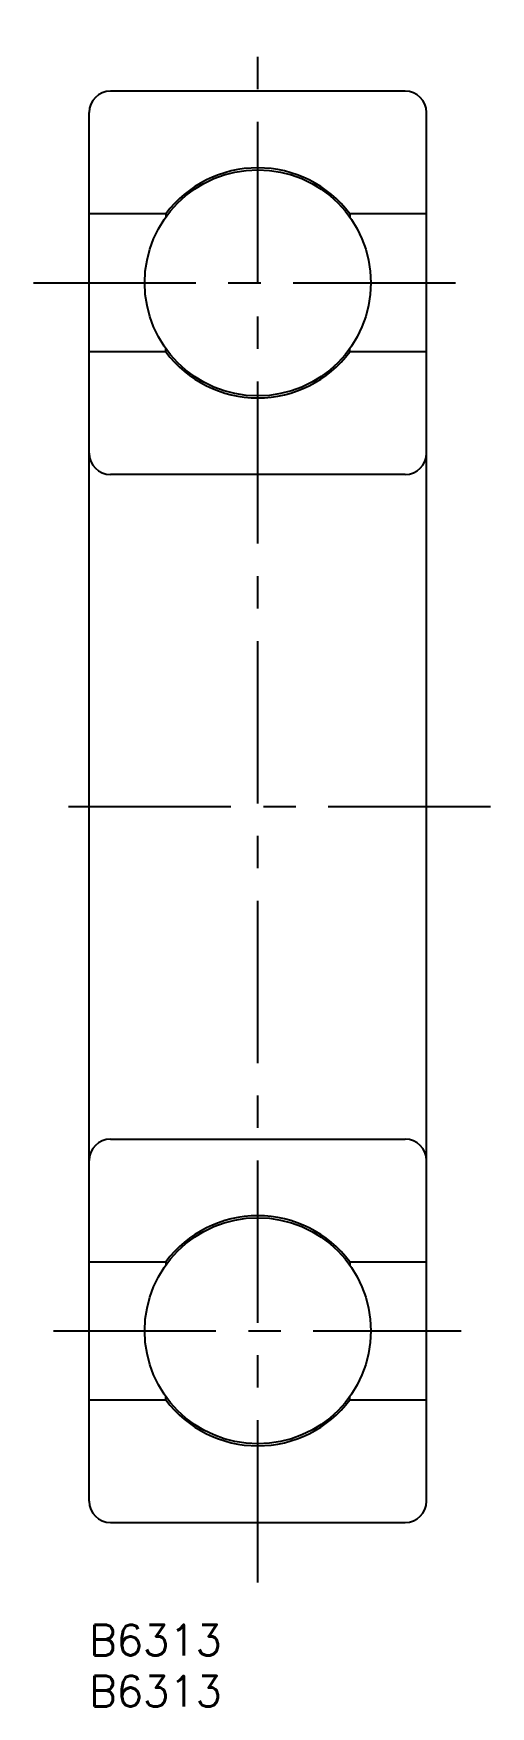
# Model space of a CAD drawing. Extents: x -5 to 39, y -8 to 156.
import ezdxf

# ---------------------------------------------------------------- set-up
doc = ezdxf.new("R2010")
doc.units = 0
doc.header["$LTSCALE"] = 0.5
doc.linetypes.add('CENTER', pattern=[50.8, 31.75, -6.35, 6.35, -6.35])
for name, color, linetype in [('MSM_CENTER', 1, 'CENTER'), ('MSM_CONTINUOUS', 7, 'CONTINUOUS'), ('MSM_PART_NUMBER', 7, 'CONTINUOUS')]:
    doc.layers.add(name, color=color, linetype=linetype)
doc.styles.get("Standard").update_dxf_attribs({"font": 'txt.shx', "height": 3, "bigfont": 'bigfont.shx'})

msp = doc.modelspace()

# ---------------------------------------------------------------- linework, layer by layer
at = {"layer": 'MSM_CENTER'}
for p, q in [((16.5, 4.14), (16.5, 155.64)), ((-5.44, 131.25), (37.54, 131.25)), ((39.27, 80), (-3.99, 80)), ((-3.47, 28.75), (36.38, 28.75))]:
    msp.add_line(p, q, dxfattribs=at)
at = {"layer": 'MSM_CONTINUOUS'}
for p, q in [((30.9, 150), (2.1, 150)), ((0, 12.1), (0, 147.9)), ((33, 12.1), (33, 147.9)), ((7.5, 138), (0, 138)), ((7.5, 138), (7.5, 137.68)), ((33, 138), (25.5, 138)), ((25.5, 138), (25.5, 137.68)), ((7.5, 124.5), (0, 124.5)), ((7.5, 124.5), (7.5, 124.82)), ((25.5, 124.5), (25.5, 124.82)), ((33, 124.5), (25.5, 124.5)), ((30.9, 112.5), (2.1, 112.5)), ((2.1, 47.5), (30.9, 47.5)), ((0, 35.5), (7.5, 35.5)), ((7.5, 35.5), (7.5, 35.18)), ((25.5, 35.5), (33, 35.5)), ((25.5, 35.5), (25.5, 35.18)), ((0, 22), (7.5, 22)), ((7.5, 22), (7.5, 22.32)), ((25.5, 22), (25.5, 22.32)), ((25.5, 22), (33, 22)), ((2.1, 10), (30.9, 10))]:
    msp.add_line(p, q, dxfattribs=at)
for centre in [(16.5, 131.25), (16.5, 28.75)]:
    msp.add_circle(centre, 11.06, dxfattribs=at)
for centre, radius, start, end in [((2.1, 147.9), 2.1, 90, 180), ((30.9, 147.9), 2.1, 360, 90), ((16.5, 131.25), 11.25, 36.8699, 143.1301), ((16.5, 131.25), 11.25, 216.8699, 323.1301), ((2.1, 114.6), 2.1, 180, 270), ((30.9, 114.6), 2.1, 270, 0), ((2.1, 45.4), 2.1, 90, 180), ((30.9, 45.4), 2.1, 0, 90), ((16.5, 28.75), 11.25, 36.8699, 143.1301), ((16.5, 28.75), 11.25, 216.8699, 323.1301), ((2.1, 12.1), 2.1, 180, 270), ((30.9, 12.1), 2.1, 270, 0)]:
    msp.add_arc(centre, radius, start, end, dxfattribs=at)

# ---------------------------------------------------------------- texts
at = {"layer": 'MSM_PART_NUMBER'}
for p in [(0, -3), (0, -8)]:
    msp.add_text('B6313', height=3, dxfattribs=at).set_placement(p)

doc.saveas('drawing.dxf')
